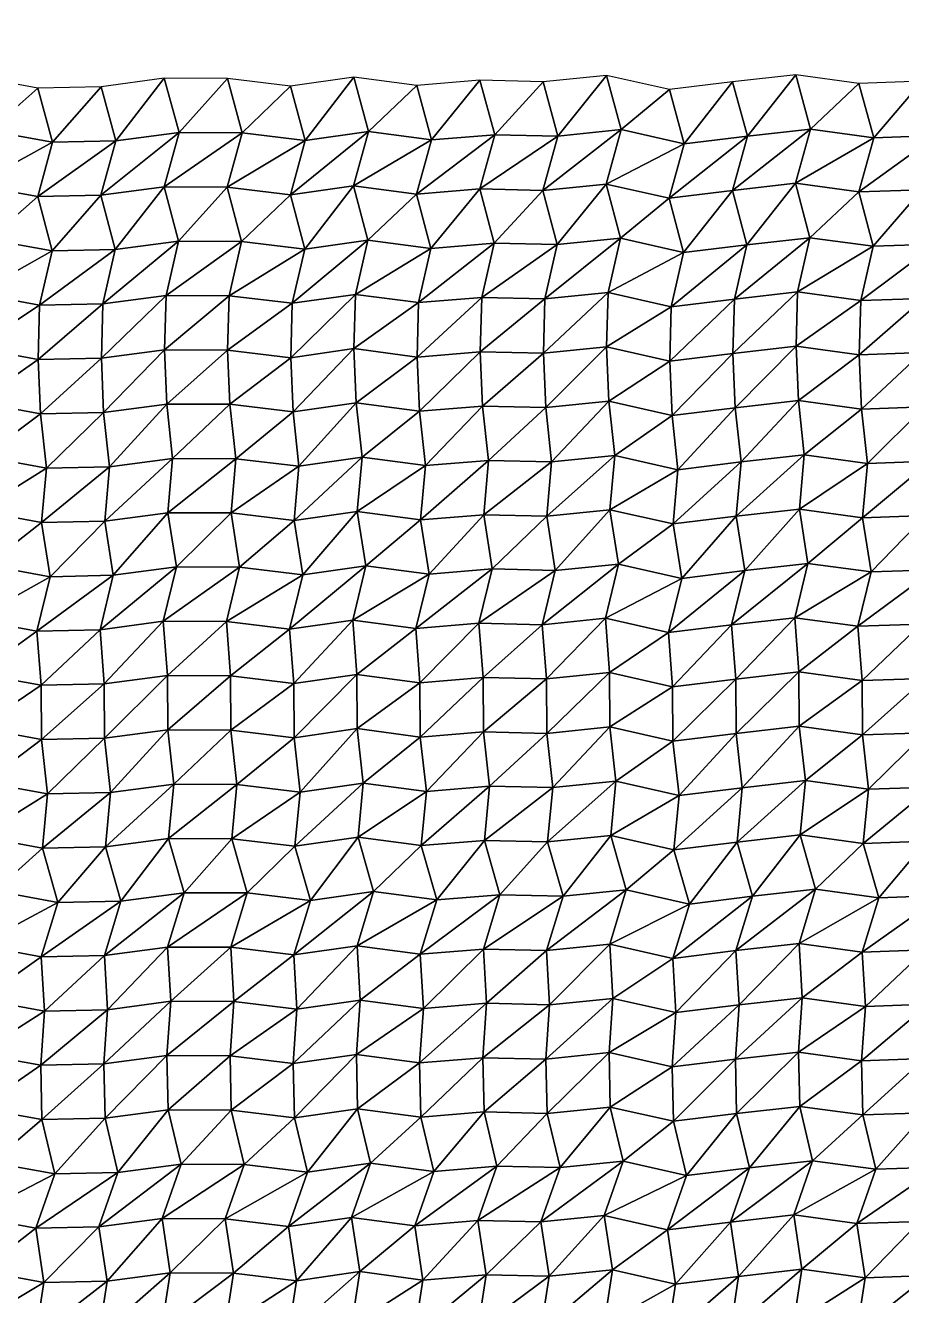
# Model space of a CAD drawing. Header units: inches. Extents: x -3033 to 3108, y -1845 to 4259.
# Drawn here: x 1474 to 2257, y 1330 to 2466 of the extents above; entities that cross this region are included whole.
import ezdxf

# ---------------------------------------------------------------- set-up
doc = ezdxf.new("R2010")
doc.units = ezdxf.units.IN
doc.layers.add('Water', color=7, linetype='Continuous')

msp = doc.modelspace()

# ---------------------------------------------------------------- linework, layer by layer
msp.add_circle((56.1, 1207, -0.8), 3051.6)

# ---------------------------------------------------------------- meshes
at = {"layer": 'Water', "color": 4}
mesh = msp.add_polyface(dxfattribs=at)
corners = [(1431, 2128.9, -21.2), (1374.6, 2124.5, -24.1), (1379.8, 2075.9, -23.8), (1487.4, 2118.5, -11.6), (1436.3, 2080.3, -19.6), (1428.9, 2177.4, -27.1), (1372.5, 2173, -27.2), (1485.3, 2167.1, -23.9), (1543.8, 2119.7, -18.5), (1541.8, 2168.3, -13.4), (1598.2, 2175.8, -25.9), (1430.3, 2226, -36.3), (1373.9, 2221.6, -22), (1486.7, 2215.6, -20.4), (1543.2, 2216.8, -25.6), (1599.6, 2224.3, -23.7), (1441.3, 2274.5, -12.8), (1384.9, 2270.1, -21.7), (1497.8, 2264.2, -18.7), (1554.2, 2265.4, -14.4), (1428.5, 2323.1, -23.4), (1372.1, 2318.6, -38.2), (1485, 2312.7, -22.4), (1541.4, 2313.9, -5.7), (1441.9, 2371.6, -11.8), (1385.5, 2367.2, -10), (1498.3, 2361.3, -22.3), (1554.8, 2362.5, -14.7), (1428.7, 2420.2, -11.5), (1372.3, 2415.7, -12.7), (1485.1, 2409.8, -14.6), (1541.6, 2411, -23.3)]
mesh.append_faces([[corners[k] for k in face] for face in [(0, 1, 2), (3, 0, 4), (1, 0, 5), (5, 6, 1), (0, 3, 7), (7, 5, 0), (3, 8, 9), (9, 7, 3), (10, 9, 8), (6, 5, 11), (11, 12, 6), (5, 7, 13), (13, 11, 5), (7, 9, 14), (14, 13, 7), (15, 14, 9), (12, 11, 16), (16, 17, 12), (11, 13, 18), (18, 16, 11), (13, 14, 19), (19, 18, 13), (17, 16, 20), (20, 21, 17), (16, 18, 22), (22, 20, 16), (18, 19, 23), (23, 22, 18), (21, 20, 24), (24, 25, 21), (20, 22, 26), (26, 24, 20), (22, 23, 27), (27, 26, 22), (25, 24, 28), (28, 29, 25), (24, 26, 30), (30, 28, 24), (26, 27, 31), (31, 30, 26)]], dxfattribs={"vtx2": -1, "color": 4})
mesh = msp.add_polyface(dxfattribs=at)
corners = [(1656.7, 2127, -37.6), (1600.3, 2127.2, -23), (1605.5, 2078.7, -15.5), (1713.1, 2120.2, -33.5), (1662, 2078.4, -17.2), (1543.8, 2119.7, -18.5), (1598.2, 2175.8, -25.9), (1654.6, 2175.5, -18.7), (1711, 2168.7, -21.7), (1767.5, 2176.8, -27.2), (1541.8, 2168.3, -13.4), (1599.6, 2224.3, -23.7), (1656, 2224.1, -24.7), (1712.4, 2217.3, -15), (1768.9, 2225.3, -25.5), (1543.2, 2216.8, -25.6), (1610.6, 2272.9, -9.4), (1554.2, 2265.4, -14.4), (1667, 2272.6, -24.6), (1723.5, 2265.8, -23.6), (1597.8, 2321.4, -19.4), (1541.4, 2313.9, -5.7), (1654.2, 2321.2, -21.8), (1710.7, 2314.3, -24.4), (1767.1, 2322.4, -12.7), (1611.2, 2370, -10.5), (1554.8, 2362.5, -14.7), (1667.6, 2369.7, -19.9), (1724, 2362.9, -17.9), (1780.5, 2371, -37.1), (1598, 2418.5, -32), (1541.6, 2411, -23.3), (1654.4, 2418.3, -15.5), (1710.9, 2411.4, -20.8), (1767.3, 2419.5, -17.1)]
mesh.append_faces([[corners[k] for k in face] for face in [(0, 1, 2), (3, 0, 4), (5, 1, 6), (1, 0, 7), (7, 6, 1), (0, 3, 8), (8, 7, 0), (9, 8, 3), (10, 6, 11), (6, 7, 12), (12, 11, 6), (7, 8, 13), (13, 12, 7), (14, 13, 8), (15, 11, 16), (16, 17, 15), (11, 12, 18), (18, 16, 11), (12, 13, 19), (19, 18, 12), (17, 16, 20), (20, 21, 17), (16, 18, 22), (22, 20, 16), (18, 19, 23), (23, 22, 18), (24, 23, 19), (21, 20, 25), (25, 26, 21), (20, 22, 27), (27, 25, 20), (22, 23, 28), (28, 27, 22), (29, 28, 23), (26, 25, 30), (30, 31, 26), (25, 27, 32), (32, 30, 25), (27, 28, 33), (33, 32, 27), (34, 33, 28)]], dxfattribs={"vtx2": -1, "color": 4})
mesh = msp.add_polyface(dxfattribs=at)
corners = [(1826, 2120.8, -22.3), (1769.6, 2128.2, -17.6), (1774.8, 2079.7, -34.3), (1713.1, 2120.2, -33.5), (1767.5, 2176.8, -27.2), (1823.9, 2169.3, -27.3), (1882.4, 2125.4, -10.5), (1880.3, 2173.9, -33.7), (1938.8, 2124.1, -12.6), (1936.8, 2172.7, -23.2), (1711, 2168.7, -21.7), (1768.9, 2225.3, -25.5), (1825.3, 2217.9, -19.2), (1881.7, 2222.5, -23.9), (1938.1, 2221.2, -23.9), (1712.4, 2217.3, -15), (1779.9, 2273.9, -24), (1723.5, 2265.8, -23.6), (1836.3, 2266.4, -25.2), (1892.8, 2271, -28.9), (1949.2, 2269.8, -29.7), (1767.1, 2322.4, -12.7), (1823.5, 2315, -22.1), (1880, 2319.6, -20.5), (1936.4, 2318.3, -19.7), (1710.7, 2314.3, -24.4), (1780.5, 2371, -37.1), (1836.9, 2363.5, -29), (1893.3, 2368.1, -28.7), (1949.8, 2366.9, -23.3), (1724, 2362.9, -17.9), (1767.3, 2419.5, -17.1), (1823.7, 2412.1, -39.1), (1880.1, 2416.7, -22), (1936.6, 2415.4, -17.5)]
mesh.append_faces([[corners[k] for k in face] for face in [(0, 1, 2), (3, 1, 4), (1, 0, 5), (5, 4, 1), (0, 6, 7), (7, 5, 0), (6, 8, 9), (9, 7, 6), (10, 4, 11), (4, 5, 12), (12, 11, 4), (5, 7, 13), (13, 12, 5), (7, 9, 14), (14, 13, 7), (15, 11, 16), (16, 17, 15), (11, 12, 18), (18, 16, 11), (12, 13, 19), (19, 18, 12), (20, 19, 13), (17, 16, 21), (16, 18, 22), (22, 21, 16), (18, 19, 23), (23, 22, 18), (24, 23, 19), (25, 21, 26), (21, 22, 27), (27, 26, 21), (22, 23, 28), (28, 27, 22), (23, 24, 29), (29, 28, 23), (30, 26, 31), (26, 27, 32), (32, 31, 26), (27, 28, 33), (33, 32, 27), (34, 33, 28)]], dxfattribs={"vtx2": -1, "color": 4})
mesh = msp.add_polyface(dxfattribs=at)
corners = [(1995.3, 2129.8, -4.5), (1938.8, 2124.1, -12.6), (1944.1, 2075.6, -35.2), (2051.7, 2117.1, -27.3), (2000.5, 2081.3, -27.3), (1993.2, 2178.4, -26.8), (1936.8, 2172.7, -23.2), (2049.6, 2165.6, -20.9), (2108.1, 2124, -12.7), (2106, 2172.5, -22.9), (1994.6, 2226.9, -23), (1938.1, 2221.2, -23.9), (2051, 2214.2, -35), (2107.4, 2221.1, -31.8), (1881.7, 2222.5, -23.9), (1949.2, 2269.8, -29.7), (2005.6, 2275.5, -15.1), (2062, 2262.7, -7.2), (2118.5, 2269.6, -26.2), (1892.8, 2271, -28.9), (1936.4, 2318.3, -19.7), (1992.8, 2324, -24.5), (2049.2, 2311.3, -22.1), (2105.7, 2318.2, -16), (2006.2, 2372.6, -35.9), (1949.8, 2366.9, -23.3), (2062.6, 2359.8, -23.7), (2119, 2366.7, -26.2), (1893.3, 2368.1, -28.7), (1936.6, 2415.4, -17.5), (1993, 2421.1, -33.9), (2049.4, 2408.4, -18.8), (2105.8, 2415.3, -30.7)]
mesh.append_faces([[corners[k] for k in face] for face in [(0, 1, 2), (3, 0, 4), (1, 0, 5), (5, 6, 1), (0, 3, 7), (7, 5, 0), (3, 8, 9), (9, 7, 3), (6, 5, 10), (10, 11, 6), (5, 7, 12), (12, 10, 5), (7, 9, 13), (13, 12, 7), (14, 11, 15), (11, 10, 16), (16, 15, 11), (10, 12, 17), (17, 16, 10), (12, 13, 18), (18, 17, 12), (19, 15, 20), (15, 16, 21), (21, 20, 15), (16, 17, 22), (22, 21, 16), (17, 18, 23), (23, 22, 17), (20, 21, 24), (24, 25, 20), (21, 22, 26), (26, 24, 21), (22, 23, 27), (27, 26, 22), (28, 25, 29), (25, 24, 30), (30, 29, 25), (24, 26, 31), (31, 30, 24), (26, 27, 32), (32, 31, 26)]], dxfattribs={"vtx2": -1, "color": 4})
mesh = msp.add_polyface(dxfattribs=at)
corners = [(2164.6, 2130.4, -33.7), (2108.1, 2124, -12.7), (2113.4, 2075.5, -19), (2221, 2122.7, -28.5), (2169.8, 2081.8, -20.4), (2162.5, 2178.9, -3.3), (2106, 2172.5, -22.9), (2218.9, 2171.3, -22), (2277.4, 2124.7, -27.2), (2275.3, 2173.2, -34.8), (2331.8, 2168.4, -26.8), (2163.9, 2227.5, -18.2), (2107.4, 2221.1, -31.8), (2220.3, 2219.8, -30.7), (2276.7, 2221.7, -34), (2333.1, 2216.9, -21), (2174.9, 2276, -25.1), (2118.5, 2269.6, -26.2), (2231.3, 2268.4, -25.1), (2287.7, 2270.3, -32.7), (2162.1, 2324.6, -19), (2105.7, 2318.2, -16), (2218.5, 2316.9, -22.5), (2274.9, 2318.8, -25.9), (2175.5, 2373.1, -18.5), (2119, 2366.7, -26.2), (2231.9, 2365.4, -13.5), (2288.3, 2367.4, -31.5), (2162.3, 2421.7, -23.8), (2105.8, 2415.3, -30.7), (2218.7, 2414, -31.5), (2275.1, 2415.9, -19)]
mesh.append_faces([[corners[k] for k in face] for face in [(0, 1, 2), (3, 0, 4), (1, 0, 5), (5, 6, 1), (0, 3, 7), (7, 5, 0), (3, 8, 9), (9, 7, 3), (10, 9, 8), (6, 5, 11), (11, 12, 6), (5, 7, 13), (13, 11, 5), (7, 9, 14), (14, 13, 7), (15, 14, 9), (12, 11, 16), (16, 17, 12), (11, 13, 18), (18, 16, 11), (13, 14, 19), (19, 18, 13), (17, 16, 20), (20, 21, 17), (16, 18, 22), (22, 20, 16), (18, 19, 23), (23, 22, 18), (21, 20, 24), (24, 25, 21), (20, 22, 26), (26, 24, 20), (22, 23, 27), (27, 26, 22), (25, 24, 28), (28, 29, 25), (24, 26, 30), (30, 28, 24), (26, 27, 31), (31, 30, 26)]], dxfattribs={"vtx2": -1, "color": 4})
mesh = msp.add_polyface(dxfattribs=at)
corners = [(1431.8, 1837.6, -28.7), (1375.4, 1833.2, -32.8), (1380.8, 1784.6, -31.4), (1488.3, 1827.2, -14.2), (1437.3, 1789, -33.7), (1544.7, 1828.4, -25.5), (1493.7, 1778.7, -33.9), (1431.5, 1886.1, -19.6), (1375.1, 1881.7, -14.9), (1488, 1875.8, -30.3), (1544.4, 1877, -37.2), (1600.8, 1884.5, 4.6), (1427.8, 1934.7, -23.2), (1371.4, 1930.3, -29.8), (1484.2, 1924.3, -8.9), (1540.7, 1925.5, -14.7), (1597.1, 1933, -27), (1439.6, 1983.2, -15.4), (1383.1, 1978.8, -24.3), (1496, 1972.9, -13), (1552.4, 1974.1, -19.5), (1431.9, 2031.8, -24.8), (1375.5, 2027.4, -22), (1488.4, 2021.4, -18.8), (1544.8, 2022.6, -31), (1436.3, 2080.3, -19.6), (1379.8, 2075.9, -23.8), (1492.7, 2070, -31), (1549.1, 2071.2, -16.8), (1431, 2128.9, -21.2), (1487.4, 2118.5, -11.6), (1543.8, 2119.7, -18.5), (1600.3, 2127.2, -23)]
mesh.append_faces([[corners[k] for k in face] for face in [(0, 1, 2), (3, 0, 4), (5, 3, 6), (1, 0, 7), (7, 8, 1), (0, 3, 9), (9, 7, 0), (3, 5, 10), (10, 9, 3), (11, 10, 5), (8, 7, 12), (12, 13, 8), (7, 9, 14), (14, 12, 7), (9, 10, 15), (15, 14, 9), (16, 15, 10), (13, 12, 17), (17, 18, 13), (12, 14, 19), (19, 17, 12), (14, 15, 20), (20, 19, 14), (18, 17, 21), (21, 22, 18), (17, 19, 23), (23, 21, 17), (19, 20, 24), (24, 23, 19), (22, 21, 25), (25, 26, 22), (21, 23, 27), (27, 25, 21), (23, 24, 28), (28, 27, 23), (26, 25, 29), (25, 27, 30), (27, 28, 31), (31, 30, 27), (32, 31, 28)]], dxfattribs={"vtx2": -1, "color": 4})
mesh = msp.add_polyface(dxfattribs=at)
corners = [(1601.1, 1835.9, 1.6), (1544.7, 1828.4, -25.5), (1550.1, 1779.9, -13.7), (1657.6, 1835.7, -18.5), (1606.6, 1787.4, -35.5), (1714, 1828.9, -10.2), (1663, 1787.2, -17.5), (1770.4, 1837, -33.1), (1719.4, 1780.3, -35.9), (1600.8, 1884.5, 4.6), (1657.3, 1884.2, -22), (1713.7, 1877.4, -30.4), (1770.1, 1885.5, -15), (1544.4, 1877, -37.2), (1597.1, 1933, -27), (1653.5, 1932.8, -20.5), (1709.9, 1926, -29.3), (1766.4, 1934.1, -11.9), (1540.7, 1925.5, -14.7), (1608.9, 1981.6, -28.5), (1552.4, 1974.1, -19.5), (1665.3, 1981.3, -12.4), (1721.7, 1974.5, -22.5), (1778.1, 1982.6, -19.1), (1601.2, 2030.1, -12.6), (1544.8, 2022.6, -31), (1657.7, 2029.9, -21.9), (1714.1, 2023.1, -21.2), (1770.5, 2031.2, -28.1), (1605.5, 2078.7, -15.5), (1549.1, 2071.2, -16.8), (1662, 2078.4, -17.2), (1718.4, 2071.6, -24.3), (1774.8, 2079.7, -34.3), (1600.3, 2127.2, -23), (1656.7, 2127, -37.6), (1713.1, 2120.2, -33.5), (1769.6, 2128.2, -17.6)]
mesh.append_faces([[corners[k] for k in face] for face in [(0, 1, 2), (3, 0, 4), (5, 3, 6), (7, 5, 8), (1, 0, 9), (0, 3, 10), (10, 9, 0), (3, 5, 11), (11, 10, 3), (12, 11, 5), (13, 9, 14), (9, 10, 15), (15, 14, 9), (10, 11, 16), (16, 15, 10), (17, 16, 11), (18, 14, 19), (19, 20, 18), (14, 15, 21), (21, 19, 14), (15, 16, 22), (22, 21, 15), (23, 22, 16), (20, 19, 24), (24, 25, 20), (19, 21, 26), (26, 24, 19), (21, 22, 27), (27, 26, 21), (28, 27, 22), (25, 24, 29), (29, 30, 25), (24, 26, 31), (31, 29, 24), (26, 27, 32), (32, 31, 26), (33, 32, 27), (30, 29, 34), (29, 31, 35), (31, 32, 36), (37, 36, 32)]], dxfattribs={"vtx2": -1, "color": 4})
mesh = msp.add_polyface(dxfattribs=at)
corners = [(1826.8, 1829.5, -36.9), (1770.4, 1837, -33.1), (1775.8, 1788.4, -21.5), (1883.3, 1834.1, -24.5), (1832.3, 1780.9, -23.5), (1939.7, 1832.8, -40), (1888.7, 1785.6, -18.7), (1714, 1828.9, -10.2), (1770.1, 1885.5, -15), (1826.5, 1878, -24.6), (1883, 1882.7, -20.7), (1939.4, 1881.4, -19.1), (1713.7, 1877.4, -30.4), (1766.4, 1934.1, -11.9), (1822.8, 1926.6, -24), (1879.2, 1931.2, -14.9), (1935.7, 1929.9, -26), (1709.9, 1926, -29.3), (1778.1, 1982.6, -19.1), (1834.6, 1975.1, -22.7), (1891, 1979.8, -17.3), (1947.4, 1978.5, -43.7), (1721.7, 1974.5, -22.5), (1770.5, 2031.2, -28.1), (1826.9, 2023.7, -21.8), (1883.4, 2028.3, -21.3), (1939.8, 2027, -22), (1714.1, 2023.1, -21.2), (1774.8, 2079.7, -34.3), (1831.3, 2072.2, -22), (1887.7, 2076.8, -13.4), (1944.1, 2075.6, -35.2), (1718.4, 2071.6, -24.3), (1769.6, 2128.2, -17.6), (1826, 2120.8, -22.3), (1882.4, 2125.4, -10.5), (1938.8, 2124.1, -12.6)]
mesh.append_faces([[corners[k] for k in face] for face in [(0, 1, 2), (3, 0, 4), (5, 3, 6), (7, 1, 8), (1, 0, 9), (9, 8, 1), (0, 3, 10), (10, 9, 0), (11, 10, 3), (12, 8, 13), (8, 9, 14), (14, 13, 8), (9, 10, 15), (15, 14, 9), (10, 11, 16), (16, 15, 10), (17, 13, 18), (13, 14, 19), (19, 18, 13), (14, 15, 20), (20, 19, 14), (15, 16, 21), (21, 20, 15), (22, 18, 23), (18, 19, 24), (24, 23, 18), (19, 20, 25), (25, 24, 19), (26, 25, 20), (27, 23, 28), (23, 24, 29), (29, 28, 23), (24, 25, 30), (30, 29, 24), (31, 30, 25), (32, 28, 33), (28, 29, 34), (29, 30, 35), (35, 34, 29), (36, 35, 30)]], dxfattribs={"vtx2": -1, "color": 4})
mesh = msp.add_polyface(dxfattribs=at)
corners = [(1996.1, 1838.6, -21.9), (1939.7, 1832.8, -40), (1945.1, 1784.3, -25.1), (2052.5, 1825.8, -24.9), (2001.6, 1790, -12.1), (2109, 1832.7, -35), (2058, 1777.2, -20.9), (1883.3, 1834.1, -24.5), (1939.4, 1881.4, -19.1), (1995.8, 1887.1, -23.1), (2052.2, 1874.3, -21.6), (2108.7, 1881.3, -15), (1992.1, 1935.7, -30.5), (1935.7, 1929.9, -26), (2048.5, 1922.9, -23), (2104.9, 1929.8, -25.8), (2003.8, 1984.2, -21.9), (1947.4, 1978.5, -43.7), (2060.3, 1971.4, -8.5), (2116.7, 1978.4, -25.4), (1891, 1979.8, -17.3), (1939.8, 2027, -22), (1996.2, 2032.8, -34.3), (2052.6, 2020, -19.1), (2109.1, 2026.9, -20.8), (1883.4, 2028.3, -21.3), (1944.1, 2075.6, -35.2), (2000.5, 2081.3, -27.3), (2057, 2068.5, -19.9), (2113.4, 2075.5, -19), (1887.7, 2076.8, -13.4), (1938.8, 2124.1, -12.6), (1995.3, 2129.8, -4.5), (2051.7, 2117.1, -27.3), (2108.1, 2124, -12.7)]
mesh.append_faces([[corners[k] for k in face] for face in [(0, 1, 2), (3, 0, 4), (5, 3, 6), (7, 1, 8), (1, 0, 9), (9, 8, 1), (0, 3, 10), (10, 9, 0), (3, 5, 11), (11, 10, 3), (8, 9, 12), (12, 13, 8), (9, 10, 14), (14, 12, 9), (10, 11, 15), (15, 14, 10), (13, 12, 16), (16, 17, 13), (12, 14, 18), (18, 16, 12), (14, 15, 19), (19, 18, 14), (20, 17, 21), (17, 16, 22), (22, 21, 17), (16, 18, 23), (23, 22, 16), (18, 19, 24), (24, 23, 18), (25, 21, 26), (21, 22, 27), (27, 26, 21), (22, 23, 28), (28, 27, 22), (23, 24, 29), (29, 28, 23), (30, 26, 31), (26, 27, 32), (27, 28, 33), (28, 29, 34), (34, 33, 28)]], dxfattribs={"vtx2": -1, "color": 4})
mesh = msp.add_polyface(dxfattribs=at)
corners = [(2165.4, 1839.1, -6.9), (2109, 1832.7, -35), (2114.4, 1784.2, -19), (2221.8, 1831.4, -16.4), (2170.8, 1790.6, -40.7), (2278.3, 1833.4, -21.7), (2227.3, 1782.9, -23.4), (2165.1, 1887.7, -36.1), (2108.7, 1881.3, -15), (2221.5, 1880, -27.2), (2278, 1881.9, -22.2), (2334.4, 1877.1, -25.6), (2161.4, 1936.2, -29), (2104.9, 1929.8, -25.8), (2217.8, 1928.5, -19.6), (2274.2, 1930.5, -16.9), (2330.6, 1925.6, -34.6), (2173.1, 1984.8, -5.8), (2116.7, 1978.4, -25.4), (2229.6, 1977.1, -25.7), (2286, 1979, -29.1), (2165.5, 2033.3, -23.1), (2109.1, 2026.9, -20.8), (2221.9, 2025.6, -23.4), (2278.4, 2027.6, -25.1), (2169.8, 2081.8, -20.4), (2113.4, 2075.5, -19), (2226.2, 2074.2, -8.1), (2282.7, 2076.1, -23.1), (2164.6, 2130.4, -33.7), (2221, 2122.7, -28.5), (2277.4, 2124.7, -27.2), (2333.8, 2119.8, -13)]
mesh.append_faces([[corners[k] for k in face] for face in [(0, 1, 2), (3, 0, 4), (5, 3, 6), (1, 0, 7), (7, 8, 1), (0, 3, 9), (9, 7, 0), (3, 5, 10), (10, 9, 3), (11, 10, 5), (8, 7, 12), (12, 13, 8), (7, 9, 14), (14, 12, 7), (9, 10, 15), (15, 14, 9), (16, 15, 10), (13, 12, 17), (17, 18, 13), (12, 14, 19), (19, 17, 12), (14, 15, 20), (20, 19, 14), (18, 17, 21), (21, 22, 18), (17, 19, 23), (23, 21, 17), (19, 20, 24), (24, 23, 19), (22, 21, 25), (25, 26, 22), (21, 23, 27), (27, 25, 21), (23, 24, 28), (28, 27, 23), (26, 25, 29), (25, 27, 30), (27, 28, 31), (31, 30, 27), (32, 31, 28)]], dxfattribs={"vtx2": -1, "color": 4})
mesh = msp.add_polyface(dxfattribs=at)
corners = [(1375.8, 1493.3, -10.6), (1432.2, 1497.8, -25), (1431.1, 1546.3, -16.1), (1374.7, 1541.9, -19.5), (1487.6, 1536, -33), (1544, 1537.2, -9), (1488.7, 1487.4, -27.5), (1600.4, 1544.7, -15.6), (1545.1, 1488.6, -34.5), (1434.5, 1594.9, -24.3), (1378, 1590.4, -13.4), (1490.9, 1584.5, -25), (1547.3, 1585.7, -31.7), (1603.8, 1593.2, -42.9), (1431.7, 1643.4, -23.5), (1375.3, 1639, -16), (1488.1, 1633, -26), (1544.6, 1634.3, -44.1), (1601, 1641.7, -14), (1446.5, 1692, -27), (1390, 1687.5, -14.1), (1502.9, 1681.6, -27.4), (1559.3, 1682.8, -36.9), (1432.6, 1740.5, -30.1), (1376.2, 1736.1, -21.8), (1489.1, 1730.1, -29.8), (1545.5, 1731.3, -28.6), (1437.3, 1789, -33.7), (1380.8, 1784.6, -31.4), (1493.7, 1778.7, -33.9), (1550.1, 1779.9, -13.7), (1431.8, 1837.6, -28.7), (1488.3, 1827.2, -14.2), (1544.7, 1828.4, -25.5)]
mesh.append_faces([[corners[k] for k in face] for face in [(0, 1, 2), (2, 3, 0), (4, 2, 1), (5, 4, 6), (7, 5, 8), (3, 2, 9), (9, 10, 3), (2, 4, 11), (11, 9, 2), (4, 5, 12), (12, 11, 4), (13, 12, 5), (10, 9, 14), (14, 15, 10), (9, 11, 16), (16, 14, 9), (11, 12, 17), (17, 16, 11), (18, 17, 12), (15, 14, 19), (19, 20, 15), (14, 16, 21), (21, 19, 14), (16, 17, 22), (22, 21, 16), (20, 19, 23), (23, 24, 20), (19, 21, 25), (25, 23, 19), (21, 22, 26), (26, 25, 21), (24, 23, 27), (27, 28, 24), (23, 25, 29), (29, 27, 23), (25, 26, 30), (30, 29, 25), (28, 27, 31), (27, 29, 32), (29, 30, 33)]], dxfattribs={"vtx2": -1, "color": 4})
mesh = msp.add_polyface(dxfattribs=at)
corners = [(1545.1, 1488.6, -34.5), (1601.5, 1496.1, -37.9), (1600.4, 1544.7, -15.6), (1657.9, 1495.9, -12.7), (1656.9, 1544.4, -32.5), (1713.3, 1537.6, -32.4), (1769.7, 1545.7, -27.2), (1714.4, 1489, -19), (1544, 1537.2, -9), (1603.8, 1593.2, -42.9), (1660.2, 1593, -10.7), (1716.6, 1586.1, -26.2), (1773, 1594.2, -8.1), (1547.3, 1585.7, -31.7), (1601, 1641.7, -14), (1657.4, 1641.5, -25), (1713.9, 1634.7, -18.9), (1770.3, 1642.8, -24.4), (1544.6, 1634.3, -44.1), (1615.7, 1690.3, -24.2), (1559.3, 1682.8, -36.9), (1672.2, 1690.1, -26), (1728.6, 1683.2, -27.6), (1785, 1691.3, -29.2), (1601.9, 1738.8, -23.8), (1545.5, 1731.3, -28.6), (1658.3, 1738.6, -21.2), (1714.8, 1731.8, -15.5), (1771.2, 1739.9, -27.5), (1606.6, 1787.4, -35.5), (1550.1, 1779.9, -13.7), (1663, 1787.2, -17.5), (1719.4, 1780.3, -35.9), (1775.8, 1788.4, -21.5), (1601.1, 1835.9, 1.6), (1657.6, 1835.7, -18.5), (1714, 1828.9, -10.2)]
mesh.append_faces([[corners[k] for k in face] for face in [(0, 1, 2), (1, 3, 4), (4, 2, 1), (5, 4, 3), (6, 5, 7), (8, 2, 9), (2, 4, 10), (10, 9, 2), (4, 5, 11), (11, 10, 4), (12, 11, 5), (13, 9, 14), (9, 10, 15), (15, 14, 9), (10, 11, 16), (16, 15, 10), (17, 16, 11), (18, 14, 19), (19, 20, 18), (14, 15, 21), (21, 19, 14), (15, 16, 22), (22, 21, 15), (23, 22, 16), (20, 19, 24), (24, 25, 20), (19, 21, 26), (26, 24, 19), (21, 22, 27), (27, 26, 21), (28, 27, 22), (25, 24, 29), (29, 30, 25), (24, 26, 31), (31, 29, 24), (26, 27, 32), (32, 31, 26), (33, 32, 27), (30, 29, 34), (29, 31, 35), (31, 32, 36)]], dxfattribs={"vtx2": -1, "color": 4})
mesh = msp.add_polyface(dxfattribs=at)
corners = [(1714.4, 1489, -19), (1770.8, 1497.1, -28.5), (1769.7, 1545.7, -27.2), (1826.1, 1538.2, -19.9), (1827.2, 1489.7, -16.6), (1883.7, 1494.3, -22.9), (1882.6, 1542.8, -16.3), (1940.1, 1493, -26.1), (1939, 1541.6, -9.1), (1713.3, 1537.6, -32.4), (1773, 1594.2, -8.1), (1829.5, 1586.8, -24.4), (1885.9, 1591.4, -26), (1942.3, 1590.1, -32.3), (1716.6, 1586.1, -26.2), (1770.3, 1642.8, -24.4), (1826.7, 1635.3, -33.9), (1883.1, 1639.9, -7.6), (1939.6, 1638.7, -14.1), (1713.9, 1634.7, -18.9), (1785, 1691.3, -29.2), (1841.5, 1683.9, -20.7), (1897.9, 1688.5, -16.7), (1954.3, 1687.2, -27.2), (1728.6, 1683.2, -27.6), (1771.2, 1739.9, -27.5), (1827.6, 1732.4, -15.4), (1884.1, 1737, -20.8), (1940.5, 1735.8, -23.6), (1714.8, 1731.8, -15.5), (1775.8, 1788.4, -21.5), (1832.3, 1780.9, -23.5), (1888.7, 1785.6, -18.7), (1945.1, 1784.3, -25.1), (1719.4, 1780.3, -35.9), (1770.4, 1837, -33.1), (1826.8, 1829.5, -36.9), (1883.3, 1834.1, -24.5)]
mesh.append_faces([[corners[k] for k in face] for face in [(0, 1, 2), (3, 2, 1), (4, 5, 6), (6, 3, 4), (5, 7, 8), (8, 6, 5), (9, 2, 10), (2, 3, 11), (11, 10, 2), (3, 6, 12), (12, 11, 3), (6, 8, 13), (13, 12, 6), (14, 10, 15), (10, 11, 16), (16, 15, 10), (11, 12, 17), (17, 16, 11), (12, 13, 18), (18, 17, 12), (19, 15, 20), (15, 16, 21), (21, 20, 15), (16, 17, 22), (22, 21, 16), (23, 22, 17), (24, 20, 25), (20, 21, 26), (26, 25, 20), (21, 22, 27), (27, 26, 21), (28, 27, 22), (29, 25, 30), (25, 26, 31), (31, 30, 25), (26, 27, 32), (32, 31, 26), (33, 32, 27), (34, 30, 35), (30, 31, 36), (31, 32, 37)]], dxfattribs={"vtx2": -1, "color": 4})
mesh = msp.add_polyface(dxfattribs=at)
corners = [(1940.1, 1493, -26.1), (1996.5, 1498.7, -19.7), (1995.4, 1547.3, -25.1), (1939, 1541.6, -9.1), (2051.8, 1534.5, -4.5), (2108.3, 1541.4, -26.9), (2052.9, 1486, -6.3), (1998.8, 1595.8, -33.6), (1942.3, 1590.1, -32.3), (2055.2, 1583.1, -25.1), (2111.6, 1590, -18.3), (1996, 1644.4, -27.9), (1939.6, 1638.7, -14.1), (2052.4, 1631.6, -10.5), (2108.8, 1638.5, -24), (1883.1, 1639.9, -7.6), (1954.3, 1687.2, -27.2), (2010.7, 1692.9, -16.8), (2067.2, 1680.2, -26.1), (2123.6, 1687.1, -32.1), (1897.9, 1688.5, -16.7), (1940.5, 1735.8, -23.6), (1996.9, 1741.5, -20.1), (2053.3, 1728.7, -23.4), (2109.8, 1735.6, -30.6), (1884.1, 1737, -20.8), (1945.1, 1784.3, -25.1), (2001.6, 1790, -12.1), (2058, 1777.2, -20.9), (2114.4, 1784.2, -19), (1888.7, 1785.6, -18.7), (1939.7, 1832.8, -40), (1996.1, 1838.6, -21.9), (2052.5, 1825.8, -24.9), (2109, 1832.7, -35)]
mesh.append_faces([[corners[k] for k in face] for face in [(0, 1, 2), (2, 3, 0), (4, 2, 1), (5, 4, 6), (3, 2, 7), (7, 8, 3), (2, 4, 9), (9, 7, 2), (4, 5, 10), (10, 9, 4), (8, 7, 11), (11, 12, 8), (7, 9, 13), (13, 11, 7), (9, 10, 14), (14, 13, 9), (15, 12, 16), (12, 11, 17), (17, 16, 12), (11, 13, 18), (18, 17, 11), (13, 14, 19), (19, 18, 13), (20, 16, 21), (16, 17, 22), (22, 21, 16), (17, 18, 23), (23, 22, 17), (18, 19, 24), (24, 23, 18), (25, 21, 26), (21, 22, 27), (27, 26, 21), (22, 23, 28), (28, 27, 22), (23, 24, 29), (29, 28, 23), (30, 26, 31), (26, 27, 32), (27, 28, 33), (28, 29, 34)]], dxfattribs={"vtx2": -1, "color": 4})
mesh = msp.add_polyface(dxfattribs=at)
corners = [(2109.4, 1492.9, -28.5), (2165.8, 1499.3, -33.8), (2164.7, 1547.8, -15.1), (2108.3, 1541.4, -26.9), (2221.1, 1540.1, -15.3), (2277.6, 1542.1, -19.8), (2222.2, 1491.6, -12.3), (2334, 1537.3, -17), (2278.7, 1493.5, -12.1), (2168, 1596.4, -36.5), (2111.6, 1590, -18.3), (2224.5, 1588.7, -25.2), (2280.9, 1590.6, -19.6), (2337.3, 1585.8, -23.7), (2165.3, 1644.9, -25.2), (2108.8, 1638.5, -24), (2221.7, 1637.2, -20.4), (2278.1, 1639.2, -29.7), (2334.6, 1634.4, -18.5), (2180, 1693.5, -13), (2123.6, 1687.1, -32.1), (2236.4, 1685.8, -23.1), (2292.9, 1687.7, -8), (2166.2, 1742, -7), (2109.8, 1735.6, -30.6), (2222.6, 1734.3, -25.8), (2279.1, 1736.3, -20.8), (2170.8, 1790.6, -40.7), (2114.4, 1784.2, -19), (2227.3, 1782.9, -23.4), (2283.7, 1784.8, -33.6), (2165.4, 1839.1, -6.9), (2221.8, 1831.4, -16.4), (2278.3, 1833.4, -21.7)]
mesh.append_faces([[corners[k] for k in face] for face in [(0, 1, 2), (2, 3, 0), (4, 2, 1), (5, 4, 6), (7, 5, 8), (3, 2, 9), (9, 10, 3), (2, 4, 11), (11, 9, 2), (4, 5, 12), (12, 11, 4), (13, 12, 5), (10, 9, 14), (14, 15, 10), (9, 11, 16), (16, 14, 9), (11, 12, 17), (17, 16, 11), (18, 17, 12), (15, 14, 19), (19, 20, 15), (14, 16, 21), (21, 19, 14), (16, 17, 22), (22, 21, 16), (20, 19, 23), (23, 24, 20), (19, 21, 25), (25, 23, 19), (21, 22, 26), (26, 25, 21), (24, 23, 27), (27, 28, 24), (23, 25, 29), (29, 27, 23), (25, 26, 30), (30, 29, 25), (28, 27, 31), (27, 29, 32), (29, 30, 33)]], dxfattribs={"vtx2": -1, "color": 4})
mesh = msp.add_polyface(dxfattribs=at)
corners = [(1378.5, 1202.1, -19.8), (1435, 1206.5, -11), (1434.2, 1255, -14.3), (1377.8, 1250.6, -19.7), (1491.4, 1196.1, -31.6), (1490.6, 1244.7, -23.9), (1547.8, 1197.3, -29.2), (1547.1, 1245.9, -27.1), (1426.7, 1303.6, -24.7), (1370.3, 1299.2, -24.5), (1483.1, 1293.2, -24), (1539.6, 1294.4, -18.6), (1596, 1301.9, -30.7), (1434.1, 1352.1, -36.9), (1377.7, 1347.7, -35), (1490.5, 1341.8, -24.9), (1546.9, 1343, -24.9), (1426.8, 1400.7, -14.9), (1370.4, 1396.3, -22.2), (1483.2, 1390.3, -24.4), (1539.7, 1391.5, -5.2), (1596.1, 1399, -18.1), (1443.8, 1449.2, -17.2), (1387.4, 1444.8, -25.6), (1500.2, 1438.9, -18.8), (1556.6, 1440.1, -17.8), (1432.2, 1497.8, -25), (1375.8, 1493.3, -10.6), (1488.7, 1487.4, -27.5), (1545.1, 1488.6, -34.5), (1487.6, 1536, -33), (1544, 1537.2, -9)]
mesh.append_faces([[corners[k] for k in face] for face in [(0, 1, 2), (2, 3, 0), (1, 4, 5), (5, 2, 1), (4, 6, 7), (7, 5, 4), (3, 2, 8), (8, 9, 3), (2, 5, 10), (10, 8, 2), (5, 7, 11), (11, 10, 5), (12, 11, 7), (9, 8, 13), (13, 14, 9), (8, 10, 15), (15, 13, 8), (10, 11, 16), (16, 15, 10), (14, 13, 17), (17, 18, 14), (13, 15, 19), (19, 17, 13), (15, 16, 20), (20, 19, 15), (21, 20, 16), (18, 17, 22), (22, 23, 18), (17, 19, 24), (24, 22, 17), (19, 20, 25), (25, 24, 19), (23, 22, 26), (26, 27, 23), (22, 24, 28), (28, 26, 22), (24, 25, 29), (29, 28, 24), (26, 28, 30), (28, 29, 31)]], dxfattribs={"vtx2": -1, "color": 4})
mesh = msp.add_polyface(dxfattribs=at)
corners = [(1547.8, 1197.3, -29.2), (1604.3, 1204.8, -14.3), (1603.5, 1253.4, -14.5), (1547.1, 1245.9, -27.1), (1660.7, 1204.6, -14.7), (1659.9, 1253.1, -24.9), (1717.1, 1197.8, -28.3), (1716.4, 1246.3, -4.9), (1772.8, 1254.4, -39.9), (1596, 1301.9, -30.7), (1652.4, 1301.7, -9.9), (1708.8, 1294.9, -28), (1765.3, 1303, -7.9), (1539.6, 1294.4, -18.6), (1603.4, 1350.5, -14.5), (1546.9, 1343, -24.9), (1659.8, 1350.2, -24.6), (1716.2, 1343.4, -31.1), (1772.7, 1351.5, -16.4), (1596.1, 1399, -18.1), (1652.5, 1398.8, -19.6), (1708.9, 1392, -23.5), (1765.4, 1400, -27.7), (1539.7, 1391.5, -5.2), (1613.1, 1447.6, -30.2), (1556.6, 1440.1, -17.8), (1669.5, 1447.3, -19.5), (1725.9, 1440.5, -26.7), (1782.3, 1448.6, -29.5), (1601.5, 1496.1, -37.9), (1545.1, 1488.6, -34.5), (1657.9, 1495.9, -12.7), (1714.4, 1489, -19), (1770.8, 1497.1, -28.5), (1713.3, 1537.6, -32.4)]
mesh.append_faces([[corners[k] for k in face] for face in [(0, 1, 2), (2, 3, 0), (1, 4, 5), (5, 2, 1), (4, 6, 7), (7, 5, 4), (8, 7, 6), (3, 2, 9), (2, 5, 10), (10, 9, 2), (5, 7, 11), (11, 10, 5), (12, 11, 7), (13, 9, 14), (14, 15, 13), (9, 10, 16), (16, 14, 9), (10, 11, 17), (17, 16, 10), (18, 17, 11), (15, 14, 19), (14, 16, 20), (20, 19, 14), (16, 17, 21), (21, 20, 16), (22, 21, 17), (23, 19, 24), (24, 25, 23), (19, 20, 26), (26, 24, 19), (20, 21, 27), (27, 26, 20), (28, 27, 21), (25, 24, 29), (29, 30, 25), (24, 26, 31), (31, 29, 24), (26, 27, 32), (32, 31, 26), (33, 32, 27), (31, 32, 34)]], dxfattribs={"vtx2": -1, "color": 4})
mesh = msp.add_polyface(dxfattribs=at)
corners = [(1717.1, 1197.8, -28.3), (1773.5, 1205.9, -12.2), (1772.8, 1254.4, -39.9), (1830, 1198.4, -27.1), (1829.2, 1246.9, -11.1), (1886.4, 1203, -17.9), (1885.6, 1251.5, -22.9), (1942.1, 1250.3, -1.8), (1716.4, 1246.3, -4.9), (1765.3, 1303, -7.9), (1821.7, 1295.5, -24.9), (1878.1, 1300.1, -28.4), (1934.5, 1298.8, -14.8), (1708.8, 1294.9, -28), (1772.7, 1351.5, -16.4), (1829.1, 1344, -6.5), (1885.5, 1348.6, -31.6), (1941.9, 1347.4, -20.5), (1716.2, 1343.4, -31.1), (1765.4, 1400, -27.7), (1821.8, 1392.6, -29.3), (1878.2, 1397.2, -31.8), (1934.6, 1395.9, -17.6), (1708.9, 1392, -23.5), (1782.3, 1448.6, -29.5), (1838.8, 1441.1, -19.8), (1895.2, 1445.7, -22.8), (1951.6, 1444.5, -20.4), (1725.9, 1440.5, -26.7), (1770.8, 1497.1, -28.5), (1827.2, 1489.7, -16.6), (1883.7, 1494.3, -22.9), (1940.1, 1493, -26.1), (1826.1, 1538.2, -19.9)]
mesh.append_faces([[corners[k] for k in face] for face in [(0, 1, 2), (1, 3, 4), (4, 2, 1), (3, 5, 6), (6, 4, 3), (7, 6, 5), (8, 2, 9), (2, 4, 10), (10, 9, 2), (4, 6, 11), (11, 10, 4), (6, 7, 12), (12, 11, 6), (13, 9, 14), (9, 10, 15), (15, 14, 9), (10, 11, 16), (16, 15, 10), (11, 12, 17), (17, 16, 11), (18, 14, 19), (14, 15, 20), (20, 19, 14), (15, 16, 21), (21, 20, 15), (16, 17, 22), (22, 21, 16), (23, 19, 24), (19, 20, 25), (25, 24, 19), (20, 21, 26), (26, 25, 20), (27, 26, 21), (28, 24, 29), (24, 25, 30), (30, 29, 24), (25, 26, 31), (31, 30, 25), (32, 31, 26), (29, 30, 33)]], dxfattribs={"vtx2": -1, "color": 4})
mesh = msp.add_polyface(dxfattribs=at)
corners = [(1886.4, 1203, -17.9), (1942.8, 1201.7, -20.4), (1942.1, 1250.3, -1.8), (1999.3, 1207.5, -9), (1998.5, 1256, -34.6), (2055.7, 1194.7, -34.5), (2054.9, 1243.2, -26.8), (2112.1, 1201.6, -20.7), (2111.3, 1250.2, -14.4), (1991, 1304.5, -27.9), (1934.5, 1298.8, -14.8), (2047.4, 1291.8, -17.5), (2103.8, 1298.7, -21), (1998.4, 1353.1, -7.9), (1941.9, 1347.4, -20.5), (2054.8, 1340.3, -14.6), (2111.2, 1347.2, -35.5), (1991.1, 1401.6, -22.9), (1934.6, 1395.9, -17.6), (2047.5, 1388.9, -16.1), (2103.9, 1395.8, -25.3), (1878.2, 1397.2, -31.8), (1951.6, 1444.5, -20.4), (2008.1, 1450.2, -21.5), (2064.5, 1437.4, -21.3), (2120.9, 1444.3, -6.4), (1895.2, 1445.7, -22.8), (1940.1, 1493, -26.1), (1996.5, 1498.7, -19.7), (2052.9, 1486, -6.3), (2109.4, 1492.9, -28.5), (2051.8, 1534.5, -4.5), (2108.3, 1541.4, -26.9)]
mesh.append_faces([[corners[k] for k in face] for face in [(0, 1, 2), (1, 3, 4), (4, 2, 1), (3, 5, 6), (6, 4, 3), (5, 7, 8), (8, 6, 5), (2, 4, 9), (9, 10, 2), (4, 6, 11), (11, 9, 4), (6, 8, 12), (12, 11, 6), (10, 9, 13), (13, 14, 10), (9, 11, 15), (15, 13, 9), (11, 12, 16), (16, 15, 11), (14, 13, 17), (17, 18, 14), (13, 15, 19), (19, 17, 13), (15, 16, 20), (20, 19, 15), (21, 18, 22), (18, 17, 23), (23, 22, 18), (17, 19, 24), (24, 23, 17), (19, 20, 25), (25, 24, 19), (26, 22, 27), (22, 23, 28), (28, 27, 22), (23, 24, 29), (29, 28, 23), (24, 25, 30), (30, 29, 24), (28, 29, 31), (29, 30, 32)]], dxfattribs={"vtx2": -1, "color": 4})
mesh = msp.add_polyface(dxfattribs=at)
corners = [(2112.1, 1201.6, -20.7), (2168.5, 1208, -8), (2167.8, 1256.5, -33.3), (2111.3, 1250.2, -14.4), (2225, 1200.3, -23.2), (2224.2, 1248.9, -8.4), (2281.4, 1202.3, -19.4), (2280.6, 1250.8, -22.7), (2160.3, 1305.1, -24.6), (2103.8, 1298.7, -21), (2216.7, 1297.4, -20.4), (2273.1, 1299.4, -18.7), (2329.5, 1294.5, -31.6), (2167.6, 1353.6, -17.5), (2111.2, 1347.2, -35.5), (2224.1, 1346, -23), (2280.5, 1347.9, -27), (2160.4, 1402.2, -17.8), (2103.9, 1395.8, -25.3), (2216.8, 1394.5, -20.9), (2273.2, 1396.4, -21), (2329.6, 1391.6, -19), (2177.3, 1450.7, -8.8), (2120.9, 1444.3, -6.4), (2233.8, 1443.1, -19.4), (2290.2, 1445, -18.3), (2165.8, 1499.3, -33.8), (2109.4, 1492.9, -28.5), (2222.2, 1491.6, -12.3), (2278.7, 1493.5, -12.1), (2221.1, 1540.1, -15.3), (2277.6, 1542.1, -19.8)]
mesh.append_faces([[corners[k] for k in face] for face in [(0, 1, 2), (2, 3, 0), (1, 4, 5), (5, 2, 1), (4, 6, 7), (7, 5, 4), (3, 2, 8), (8, 9, 3), (2, 5, 10), (10, 8, 2), (5, 7, 11), (11, 10, 5), (12, 11, 7), (9, 8, 13), (13, 14, 9), (8, 10, 15), (15, 13, 8), (10, 11, 16), (16, 15, 10), (14, 13, 17), (17, 18, 14), (13, 15, 19), (19, 17, 13), (15, 16, 20), (20, 19, 15), (21, 20, 16), (18, 17, 22), (22, 23, 18), (17, 19, 24), (24, 22, 17), (19, 20, 25), (25, 24, 19), (23, 22, 26), (26, 27, 23), (22, 24, 28), (28, 26, 22), (24, 25, 29), (29, 28, 24), (26, 28, 30), (28, 29, 31)]], dxfattribs={"vtx2": -1, "color": 4})

doc.saveas('drawing.dxf')
